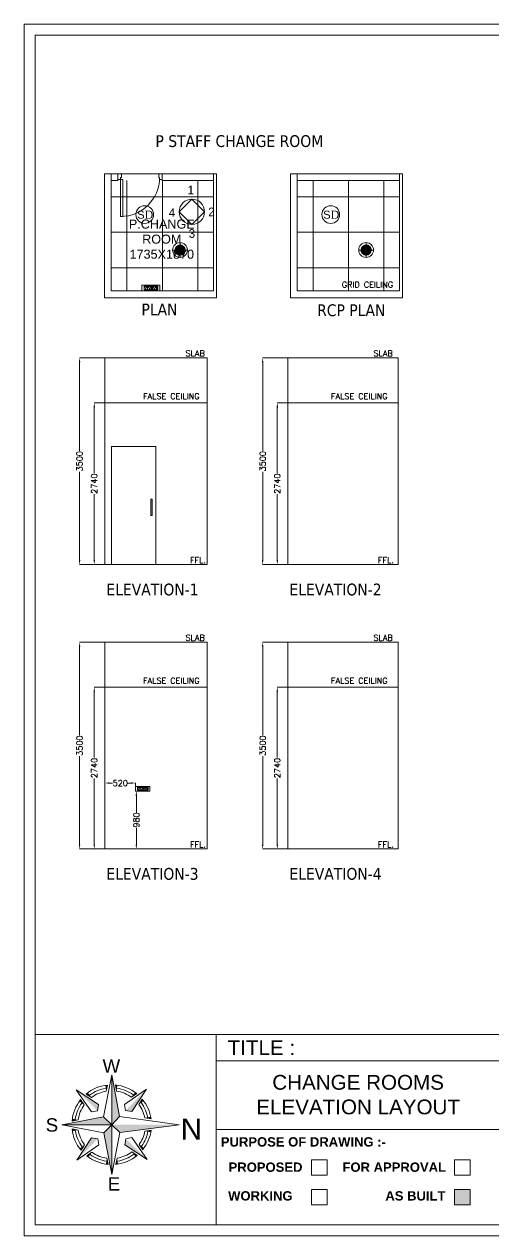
# Model space of a CAD drawing. Extents: x 3552052 to 4102982, y -707811 to -630695.
# Drawn here: x 3804105 to 3812068, y -701688 to -681170 of the extents above; entities that cross this region are included whole.
import ezdxf
from ezdxf.enums import TextEntityAlignment as Align

# ---------------------------------------------------------------- set-up
doc = ezdxf.new("R2010")
doc.units = 0
doc.header["$LTSCALE"] = 6
doc.header["$MEASUREMENT"] = 0
doc.layers.get('0').update_dxf_attribs({"linetype": 'CONTINUOUS', "lineweight": 0})
doc.layers.get('Defpoints').update_dxf_attribs({"linetype": 'CONTINUOUS', "lineweight": 0})
for name, color, linetype, lineweight in [('0.0', 8, 'CONTINUOUS', 0), ('DIM', 7, 'CONTINUOUS', 0), ('DOOR', 44, 'CONTINUOUS', 0), ('ELE-12W LED', 1, 'CONTINUOUS', 0), ('ELE-2NOS OF 6-16 RAW POWER SOCKET', 1, 'CONTINUOUS', 0), ('ELE-3NOS 6-16A POWER SOCKET', 5, 'CONTINUOUS', 0), ('ELE-4M UPS P.SB', 3, 'CONTINUOUS', 0), ('ELE-SOCKET NMBERING', 7, 'CONTINUOUS', 9), ('FA-BELOW SMOKE DERECTOR', 1, 'CONTINUOUS', 0), ('formate text', 8, 'CONTINUOUS', 0), ('MEP_HVAC_RA_DUCT', 1, 'CONTINUOUS', 0), ('MEP_HVAC_TEXT', 7, 'CONTINUOUS', 0), ('P-Wall', 36, 'CONTINUOUS', 0), ('TITLE', 7, 'CONTINUOUS', 0), ('WALL', 8, 'CONTINUOUS', 0)]:
    doc.layers.add(name, color=color, linetype=linetype, lineweight=lineweight)
doc.styles.add('Annotation', font='tahoma.ttf')
doc.styles.add('ARIAL', font='arial.ttf')
doc.styles.add('FORMATE', font='arialbd.ttf')
doc.styles.add('PDF Times New Roman', font='times.ttf')
doc.styles.add('ROMANS', font='romans.shx')
doc.styles.get("Standard").update_dxf_attribs({"font": 'SIMPLEX'})
doc.styles.add('style3', font='arialbd.ttf')
doc.dimstyles.new('AEPL1', dxfattribs={"dimtxt": 100, "dimasz": 75, "dimexe": 1.25, "dimexo": 50, "dimtad": 0, "dimdec": 0, "dimtxsty": 'ROMANS', "dimcen": 2.5, "dimclrd": 7, "dimclre": 7, "dimadec": 0, "dimazin": 0, "dimtfac": 1, "dimtdec": 0, "dimtmove": 0, "dimatfit": 3, "dimfxl": 1, "dimlwd": 0, "dimlwe": 0, "dimarcsym": 0})

# ---------------------------------------------------------------- blocks, each defined once
blk = doc.blocks.new('750')
at = {"layer": 'DOOR'}
for p, q in [((-50, 705), (-47.5, 705)), ((-35, 690), (-35, 692.5)), ((-50, 45), (-47.5, 45)), ((-35, 60), (-35, 57.5)), ((50, 45), (50, 80)), ((50, 80), (675, 80)), ((50, 45), (675, 45)), ((675, 45), (675, 80))]:
    blk.add_line(p, q, dxfattribs=at)
for points in [[(15, 690), (15, 705), (50, 705), (50, 750), (-50, 750), (-50, 705)], [(-35, 690), (15, 690)], [(15, 60), (15, 45), (50, 45), (50, 0), (-50, 0), (-50, 45)], [(-35, 60), (15, 60)]]:
    blk.add_lwpolyline(points, dxfattribs=at)
for centre, start, end in [((-35, 705), 180, 270), ((-35, 45), 90, 180)]:
    blk.add_arc(centre, 12.5, start, end, dxfattribs=at)
at = {"layer": 'DOOR', "color": 145}
blk.add_arc((15, 45), 660, 0, 90, dxfattribs=at)
blk = doc.blocks.new('543WYH')
at = {"layer": 'ELE-2NOS OF 6-16 RAW POWER SOCKET', "color": 30, "linetype": 'ByBlock', "lineweight": 0}
for p, q in [((-124, -57), (-124, -91)), ((-26, -57), (-124, -57)), ((-26, -57), (-124, -57)), ((-124, -91), (-26, -91)), ((-124, -96), (-26, -96)), ((-124, -181), (-124, -96)), ((-26, -181), (-124, -181)), ((-124, -187), (-124, -221)), ((-26, -187), (-124, -187)), ((-26, -187), (-124, -187)), ((-124, -221), (-26, -221)), ((-124, -312), (-124, -227)), ((-124, -227), (-26, -227)), ((-113, -60), (-113, -88)), ((-37, -60), (-113, -60)), ((-113, -88), (-37, -88)), ((-113, -190), (-113, -218)), ((-37, -190), (-113, -190)), ((-113, -218), (-37, -218)), ((-110, -60), (-110, -88)), ((-110, -190), (-110, -218)), ((-37, -88), (-37, -60)), ((-37, -218), (-37, -190)), ((-26, -57), (-26, -91)), ((-26, -91), (-26, -57)), ((-26, -96), (-26, -181)), ((-26, -187), (-26, -221)), ((-26, -221), (-26, -187)), ((-26, -227), (-26, -312)), ((-26, -312), (-124, -312)), ((-124, -402), (-124, -317)), ((-124, -317), (-26, -317)), ((-26, -402), (-124, -402)), ((-26, -317), (-26, -402))]:
    blk.add_line(p, q, dxfattribs=at)
blk.add_lwpolyline([(-150, 0), (-150, -459), (0, -459), (0, 0)], close=True, dxfattribs=at)
for centre, radius, start, end in [((-98, -119), 4.6, 112.6838, 345.0951), ((-98, -159), 4.6, 14.9049, 247.3162), ((-98, -249), 4.6, 112.6838, 345.0951), ((-98, -289), 4.6, 14.9049, 247.3162), ((-94, -115), 5.7, 275.2689, 182.51), ((-94, -163), 5.7, 177.49, 84.7311), ((-94, -245), 5.7, 275.2689, 182.51), ((-94, -293), 5.7, 177.49, 84.7311), ((-58, -139), 4.22, 71.4031, 288.5969), ((-58, -269), 4.22, 71.4031, 288.5969), ((-51, -139), 6.62, 217.1584, 142.8416), ((-51, -269), 6.62, 217.1584, 142.8416), ((-98, -340), 4.6, 112.6838, 345.0951), ((-98, -379), 4.6, 14.9049, 247.3162), ((-94, -335), 5.7, 275.2689, 182.51), ((-94, -384), 5.7, 177.49, 84.7311), ((-58, -360), 4.22, 71.4031, 288.5969), ((-51, -360), 6.62, 217.1584, 142.8416)]:
    blk.add_arc(centre, radius, start, end, dxfattribs=at)
blk = doc.blocks.new('18W LED')
at = {"layer": 'ELE-12W LED'}
h = blk.add_hatch(dxfattribs=at)
h.set_pattern_fill('ANSI31', color=252)
h.set_pattern_definition([(45, (-1135553.9097, 459369.4158), (-2.24506403, 2.24506403), [])])
edge = h.paths.add_edge_path()
edge.add_arc((0, 0), 85.7, 0, 360)
at = {"layer": 'ELE-12W LED', "color": 1}
for p, q in [((-126, 0), (126, 0)), ((0, -126), (0, 126))]:
    blk.add_line(p, q, dxfattribs=at)
for radius in [126, 85.7]:
    blk.add_circle((0, 0), radius, dxfattribs=at)
blk = doc.blocks.new('SMOKE DETECTOR')
at = {"layer": 'FA-BELOW SMOKE DERECTOR', "color": 7}
blk.add_circle((931029, -118294), 166, dxfattribs=at)
at = {"layer": 'FA-BELOW SMOKE DERECTOR', "insert": (930887, -118373), "char_height": 150, "attachment_point": 7, "style": 'PDF Times New Roman'}
blk.add_mtext('{\\fArial|b0|i0|c0|p34;S}D', dxfattribs=at)
blk = doc.blocks.new('*D296')
at = {"layer": 'Defpoints', "color": 0, "linetype": 'ByBlock', "transparency": 16777216}
for p in [(3805293, -687581), (3805681, -687581), (3805673, -690321)]:
    blk.add_point(p, dxfattribs=at)
at = {"layer": 'ELE-4M UPS P.SB', "color": 7, "linetype": 'ByBlock', "lineweight": 0, "transparency": 16777216}
for p, q in [((3805631, -687581), (3805292, -687581)), ((3805293, -687656), (3805293, -688775)), ((3805293, -690246), (3805293, -689128)), ((3805623, -690321), (3805292, -690321))]:
    blk.add_line(p, q, dxfattribs=at)
at = {"layer": 'ELE-4M UPS P.SB', "color": 7, "linetype": 'ByBlock', "transparency": 16777216}
for points in [[(3805281, -687656), (3805306, -687656), (3805293, -687581)], [(3805281, -690246), (3805306, -690246), (3805293, -690321)]]:
    blk.add_solid(points, dxfattribs=at)
at = {"layer": 'ELE-4M UPS P.SB', "color": 0, "linetype": 'ByBlock', "transparency": 16777216, "insert": (3805293, -688951), "char_height": 100, "attachment_point": 5, "rotation": 90, "style": 'ROMANS'}
blk.add_mtext('2740', dxfattribs=at)
blk = doc.blocks.new('*D297')
at = {"layer": 'Defpoints', "color": 0, "linetype": 'ByBlock', "transparency": 16777216}
for p in [(3805045, -686821), (3805719, -686821), (3805673, -690321)]:
    blk.add_point(p, dxfattribs=at)
at = {"layer": 'ELE-4M UPS P.SB', "color": 7, "linetype": 'ByBlock', "lineweight": 0, "transparency": 16777216}
for p, q in [((3805669, -686821), (3805044, -686821)), ((3805045, -686896), (3805045, -688395)), ((3805045, -690246), (3805045, -688748)), ((3805623, -690321), (3805044, -690321))]:
    blk.add_line(p, q, dxfattribs=at)
at = {"layer": 'ELE-4M UPS P.SB', "color": 7, "linetype": 'ByBlock', "transparency": 16777216}
for points in [[(3805032, -686896), (3805057, -686896), (3805045, -686821)], [(3805032, -690246), (3805057, -690246), (3805045, -690321)]]:
    blk.add_solid(points, dxfattribs=at)
at = {"layer": 'ELE-4M UPS P.SB', "color": 0, "linetype": 'ByBlock', "transparency": 16777216, "insert": (3805045, -688571), "char_height": 100, "attachment_point": 5, "rotation": 90, "style": 'ROMANS'}
blk.add_mtext('3500', dxfattribs=at)
blk = doc.blocks.new('*D302')
at = {"layer": 'Defpoints', "color": 0, "linetype": 'ByBlock', "transparency": 16777216}
for p in [(3808397, -687581), (3808785, -687581), (3808777, -690321)]:
    blk.add_point(p, dxfattribs=at)
at = {"layer": 'ELE-4M UPS P.SB', "color": 7, "linetype": 'ByBlock', "lineweight": 0, "transparency": 16777216}
for p, q in [((3808735, -687581), (3808396, -687581)), ((3808397, -687656), (3808397, -688775)), ((3808397, -690246), (3808397, -689128)), ((3808727, -690321), (3808396, -690321))]:
    blk.add_line(p, q, dxfattribs=at)
at = {"layer": 'ELE-4M UPS P.SB', "color": 7, "linetype": 'ByBlock', "transparency": 16777216}
for points in [[(3808385, -687656), (3808410, -687656), (3808397, -687581)], [(3808385, -690246), (3808410, -690246), (3808397, -690321)]]:
    blk.add_solid(points, dxfattribs=at)
at = {"layer": 'ELE-4M UPS P.SB', "color": 0, "linetype": 'ByBlock', "transparency": 16777216, "insert": (3808397, -688951), "char_height": 100, "attachment_point": 5, "rotation": 90, "style": 'ROMANS'}
blk.add_mtext('2740', dxfattribs=at)
blk = doc.blocks.new('*D303')
at = {"layer": 'Defpoints', "color": 0, "linetype": 'ByBlock', "transparency": 16777216}
for p in [(3808149, -686821), (3808823, -686821), (3808777, -690321)]:
    blk.add_point(p, dxfattribs=at)
at = {"layer": 'ELE-4M UPS P.SB', "color": 7, "linetype": 'ByBlock', "lineweight": 0, "transparency": 16777216}
for p, q in [((3808773, -686821), (3808147, -686821)), ((3808149, -686896), (3808149, -688395)), ((3808149, -690246), (3808149, -688748)), ((3808727, -690321), (3808147, -690321))]:
    blk.add_line(p, q, dxfattribs=at)
at = {"layer": 'ELE-4M UPS P.SB', "color": 7, "linetype": 'ByBlock', "transparency": 16777216}
for points in [[(3808136, -686896), (3808161, -686896), (3808149, -686821)], [(3808136, -690246), (3808161, -690246), (3808149, -690321)]]:
    blk.add_solid(points, dxfattribs=at)
at = {"layer": 'ELE-4M UPS P.SB', "color": 0, "linetype": 'ByBlock', "transparency": 16777216, "insert": (3808149, -688571), "char_height": 100, "attachment_point": 5, "rotation": 90, "style": 'ROMANS'}
blk.add_mtext('3500', dxfattribs=at)
blk = doc.blocks.new('*D308')
at = {"layer": 'Defpoints', "color": 0, "linetype": 'ByBlock', "transparency": 16777216}
for p in [(3805293, -692397), (3805681, -692397), (3805673, -695137)]:
    blk.add_point(p, dxfattribs=at)
at = {"layer": 'ELE-4M UPS P.SB', "color": 7, "linetype": 'ByBlock', "lineweight": 0, "transparency": 16777216}
for p, q in [((3805631, -692397), (3805292, -692397)), ((3805293, -692472), (3805293, -693591)), ((3805293, -695062), (3805293, -693944)), ((3805623, -695137), (3805292, -695137))]:
    blk.add_line(p, q, dxfattribs=at)
at = {"layer": 'ELE-4M UPS P.SB', "color": 7, "linetype": 'ByBlock', "transparency": 16777216}
for points in [[(3805281, -692472), (3805306, -692472), (3805293, -692397)], [(3805281, -695062), (3805306, -695062), (3805293, -695137)]]:
    blk.add_solid(points, dxfattribs=at)
at = {"layer": 'ELE-4M UPS P.SB', "color": 0, "linetype": 'ByBlock', "transparency": 16777216, "insert": (3805293, -693767), "char_height": 100, "attachment_point": 5, "rotation": 90, "style": 'ROMANS'}
blk.add_mtext('2740', dxfattribs=at)
blk = doc.blocks.new('*D309')
at = {"layer": 'Defpoints', "color": 0, "linetype": 'ByBlock', "transparency": 16777216}
for p in [(3805045, -691637), (3805719, -691637), (3805673, -695137)]:
    blk.add_point(p, dxfattribs=at)
at = {"layer": 'ELE-4M UPS P.SB', "color": 7, "linetype": 'ByBlock', "lineweight": 0, "transparency": 16777216}
for p, q in [((3805669, -691637), (3805044, -691637)), ((3805045, -691712), (3805045, -693211)), ((3805045, -695062), (3805045, -693564)), ((3805623, -695137), (3805044, -695137))]:
    blk.add_line(p, q, dxfattribs=at)
at = {"layer": 'ELE-4M UPS P.SB', "color": 7, "linetype": 'ByBlock', "transparency": 16777216}
for points in [[(3805032, -691712), (3805057, -691712), (3805045, -691637)], [(3805032, -695062), (3805057, -695062), (3805045, -695137)]]:
    blk.add_solid(points, dxfattribs=at)
at = {"layer": 'ELE-4M UPS P.SB', "color": 0, "linetype": 'ByBlock', "transparency": 16777216, "insert": (3805045, -693387), "char_height": 100, "attachment_point": 5, "rotation": 90, "style": 'ROMANS'}
blk.add_mtext('3500', dxfattribs=at)
blk = doc.blocks.new('*D314')
at = {"layer": 'Defpoints', "color": 0, "linetype": 'ByBlock', "transparency": 16777216}
for p in [(3808397, -692397), (3808785, -692397), (3808777, -695137)]:
    blk.add_point(p, dxfattribs=at)
at = {"layer": 'ELE-4M UPS P.SB', "color": 7, "linetype": 'ByBlock', "lineweight": 0, "transparency": 16777216}
for p, q in [((3808735, -692397), (3808396, -692397)), ((3808397, -692472), (3808397, -693591)), ((3808397, -695062), (3808397, -693944)), ((3808727, -695137), (3808396, -695137))]:
    blk.add_line(p, q, dxfattribs=at)
at = {"layer": 'ELE-4M UPS P.SB', "color": 7, "linetype": 'ByBlock', "transparency": 16777216}
for points in [[(3808385, -692472), (3808410, -692472), (3808397, -692397)], [(3808385, -695062), (3808410, -695062), (3808397, -695137)]]:
    blk.add_solid(points, dxfattribs=at)
at = {"layer": 'ELE-4M UPS P.SB', "color": 0, "linetype": 'ByBlock', "transparency": 16777216, "insert": (3808397, -693767), "char_height": 100, "attachment_point": 5, "rotation": 90, "style": 'ROMANS'}
blk.add_mtext('2740', dxfattribs=at)
blk = doc.blocks.new('*D315')
at = {"layer": 'Defpoints', "color": 0, "linetype": 'ByBlock', "transparency": 16777216}
for p in [(3808149, -691637), (3808823, -691637), (3808777, -695137)]:
    blk.add_point(p, dxfattribs=at)
at = {"layer": 'ELE-4M UPS P.SB', "color": 7, "linetype": 'ByBlock', "lineweight": 0, "transparency": 16777216}
for p, q in [((3808773, -691637), (3808147, -691637)), ((3808149, -691712), (3808149, -693211)), ((3808149, -695062), (3808149, -693564)), ((3808727, -695137), (3808147, -695137))]:
    blk.add_line(p, q, dxfattribs=at)
at = {"layer": 'ELE-4M UPS P.SB', "color": 7, "linetype": 'ByBlock', "transparency": 16777216}
for points in [[(3808136, -691712), (3808161, -691712), (3808149, -691637)], [(3808136, -695062), (3808161, -695062), (3808149, -695137)]]:
    blk.add_solid(points, dxfattribs=at)
at = {"layer": 'ELE-4M UPS P.SB', "color": 0, "linetype": 'ByBlock', "transparency": 16777216, "insert": (3808149, -693387), "char_height": 100, "attachment_point": 5, "rotation": 90, "style": 'ROMANS'}
blk.add_mtext('3500', dxfattribs=at)
blk = doc.blocks.new('*D320')
at = {"layer": 'Defpoints', "color": 0, "linetype": 'ByBlock', "transparency": 16777216}
for p in [(3806007, -694157), (3806052, -694157), (3806052, -695137)]:
    blk.add_point(p, dxfattribs=at)
at = {"layer": 'ELE-4M UPS P.SB', "color": 7, "linetype": 'ByBlock', "lineweight": 0, "transparency": 16777216}
for p, q in [((3806002, -694157), (3806006, -694157)), ((3806007, -694232), (3806007, -694518)), ((3806007, -695062), (3806007, -694777)), ((3806002, -695137), (3806006, -695137))]:
    blk.add_line(p, q, dxfattribs=at)
at = {"layer": 'ELE-4M UPS P.SB', "color": 7, "linetype": 'ByBlock', "transparency": 16777216}
for points in [[(3805994, -694232), (3806019, -694232), (3806007, -694157)], [(3805994, -695062), (3806019, -695062), (3806007, -695137)]]:
    blk.add_solid(points, dxfattribs=at)
at = {"layer": 'ELE-4M UPS P.SB', "color": 0, "linetype": 'ByBlock', "transparency": 16777216, "insert": (3806007, -694647), "char_height": 100, "attachment_point": 5, "rotation": 90, "style": 'ROMANS'}
blk.add_mtext('980', dxfattribs=at)
blk = doc.blocks.new('*D321')
at = {"layer": 'Defpoints', "color": 0, "linetype": 'ByBlock', "transparency": 16777216}
for p in [(3805474, -694021), (3805474, -694117), (3805994, -694117)]:
    blk.add_point(p, dxfattribs=at)
at = {"layer": 'ELE-4M UPS P.SB', "color": 7, "linetype": 'ByBlock', "lineweight": 0, "transparency": 16777216}
for p, q in [((3805474, -694067), (3805474, -694020)), ((3805549, -694021), (3805604, -694021)), ((3805919, -694021), (3805863, -694021)), ((3805994, -694067), (3805994, -694020))]:
    blk.add_line(p, q, dxfattribs=at)
at = {"layer": 'ELE-4M UPS P.SB', "color": 7, "linetype": 'ByBlock', "transparency": 16777216}
for points in [[(3805549, -694008), (3805549, -694033), (3805474, -694021)], [(3805919, -694008), (3805919, -694033), (3805994, -694021)]]:
    blk.add_solid(points, dxfattribs=at)
at = {"layer": 'ELE-4M UPS P.SB', "color": 0, "linetype": 'ByBlock', "transparency": 16777216, "insert": (3805734, -694021), "char_height": 100, "attachment_point": 5, "style": 'ROMANS'}
blk.add_mtext('520', dxfattribs=at)
blk = doc.blocks.new('A$C4A7C6C7E')
at = {"layer": 'TITLE', "color": 8, "lineweight": 5}
for p, q in [((-4207, 4144), (0, 26095)), ((0, 26095), (0, 0)), ((0, 0), (0, 26095)), ((4144, 4207), (0, 26095)), ((-2825, 17519), (-2234, 20757)), ((2559, 17560), (1919, 20788)), ((-6941, 10518), (-18592, 18312)), ((-10622, 6781), (-18592, 18312)), ((-14385, 10390), (-16257, 13098)), ((-10607, 14226), (-13343, 16056)), ((6781, 10622), (18312, 18592)), ((10390, 14385), (13098, 16257)), ((10518, 6941), (18312, 18592)), ((14226, 10607), (16056, 13343)), ((-7437, 7325), (-10622, 6781)), ((-7437, 7325), (-6941, 10518)), ((7325, 7437), (6781, 10622)), ((7325, 7437), (10518, 6941)), ((-4207, 4144), (-26095, 0)), ((0, 0), (-26095, 0)), ((-26095, 0), (0, 0)), ((-4144, -4207), (-26095, 0)), ((-17560, 2559), (-20788, 1919)), ((-4207, 4144), (0, 0)), ((0, 0), (-4207, 4144)), ((0, 0), (-4144, -4207)), ((-4144, -4207), (0, 0)), ((0, 0), (4144, 4207)), ((4144, 4207), (0, 0)), ((0, 0), (4207, -4144)), ((4207, -4144), (0, 0)), ((0, 0), (0, -26095)), ((0, -26095), (0, 0)), ((17394, 3514), (20646, 3095)), ((17394, 3514), (20646, 3095)), ((-17519, -2825), (-20757, -2234)), ((-4144, -4207), (0, -26095)), ((4207, -4144), (0, -26095)), ((17433, -3312), (20680, -2857)), ((17433, -3312), (20680, -2857)), ((17434, -3310), (20680, -2857)), ((-10518, -6941), (-18312, -18592)), ((-6781, -10622), (-18312, -18592)), ((-14226, -10607), (-16056, -13343)), ((-7325, -7437), (-10518, -6941)), ((-7325, -7437), (-6781, -10622)), ((7437, -7325), (6941, -10518)), ((6941, -10518), (18592, -18312)), ((7437, -7325), (10622, -6781)), ((10622, -6781), (18592, -18312)), ((14385, -10390), (16257, -13098)), ((-10390, -14385), (-13098, -16257)), ((-2559, -17560), (-1919, -20788)), ((2825, -17519), (2234, -20757)), ((10607, -14226), (13343, -16056))]:
    blk.add_line(p, q, dxfattribs=at)
at = {"layer": 'TITLE', "color": 5}
for p in [(4144, 4207), (4207, -4144)]:
    blk.add_line(p, (35289, 0), dxfattribs=at)
at = {"layer": 'TITLE', "color": 8, "lineweight": 5}
for radius, start, end in [(20877, 96.142689, 129.726248), (19311, 99.161205, 126.707732), (20877, 51.142689, 84.726248), (19311, 54.161205, 81.707732), (20877, 141.142689, 174.726248), (17745, 99.161205, 126.707732), (17745, 54.161205, 81.707732), (20877, 8.526917, 39.726248), (19311, 144.161205, 171.707732), (17745, 144.161205, 171.707732), (17745, 11.421813, 36.707732), (19311, 9.85136, 36.707732), (20877, 186.142689, 219.726248), (19311, 189.161205, 216.707732), (17745, 189.161205, 216.707732), (17745, 324.161205, 349.248684), (19311, 324.161205, 350.81434), (20877, 321.142689, 352.134802), (20877, 231.142689, 264.726248), (19311, 234.161205, 261.707732), (17745, 234.161205, 261.707732), (20877, 276.142689, 309.726248), (17745, 279.161205, 306.707732), (19311, 279.161205, 306.707732)]:
    blk.add_arc((0, 0), radius, start, end, dxfattribs=at)
for points in [[(0, 26095), (4144, 4207), (0, 0)], [(-3324, 20610), (-2234, 20757), (-2825, 17519)], [(3011, 20658), (1919, 20788), (2559, 17560)], [(-18592, 18312), (-6941, 10518), (-7437, 7325)], [(-16257, 13098), (-16924, 12223), (-14385, 10390)], [(-13343, 16056), (-12479, 16737), (-10607, 14226)], [(18312, 18592), (10518, 6941), (7325, 7437)], [(13098, 16257), (12223, 16924), (10390, 14385)], [(16056, 13343), (16737, 12479), (14226, 10607)], [(-26095, 0), (-4207, 4144), (0, 0)], [(-20658, 3011), (-20788, 1919), (-17560, 2559)], [(0, -26095), (-4144, -4207), (0, 0)], [(20646, 3095), (20457, 4167), (17394, 3514)], [(-20610, -3324), (-20757, -2234), (-17519, -2825)], [(20680, -2857), (20503, -3930), (17433, -3312)], [(-18312, -18592), (-10518, -6941), (-7325, -7437)], [(-16056, -13343), (-16737, -12479), (-14226, -10607)], [(18592, -18312), (6941, -10518), (7437, -7325)], [(16257, -13098), (16924, -12223), (14385, -10390)], [(-13098, -16257), (-12223, -16924), (-10390, -14385)], [(-3011, -20658), (-1919, -20788), (-2559, -17560)], [(3324, -20610), (2234, -20757), (2825, -17519)], [(13343, -16056), (12479, -16737), (10607, -14226)]]:
    blk.add_solid(points, dxfattribs=at)
at = {"layer": 'TITLE', "color": 5}
blk.add_solid([(35289, 0), (4207, -4144), (0, 0)], dxfattribs=at)

msp = doc.modelspace()

# ---------------------------------------------------------------- hatches: boundary and pattern name
at = {"linetype": 'Continuous', "ltscale": 0.1}
h = msp.add_hatch(color=254, dxfattribs=at)
h.dxf.hatch_style = 1
h.paths.add_polyline_path([(3806252.8, -689487), (3806277.3, -689487), (3806277.3, -689211.4), (3806252.8, -689211.4)])
at = {"layer": 'MEP_HVAC_TEXT', "linetype": 'ByBlock'}
h = msp.add_hatch(color=1, dxfattribs=at)
h.dxf.hatch_style = 1
h.paths.add_polyline_path([(3811401.1, -700902.1), (3811401.1, -701162.6), (3811666.8, -701162.6), (3811666.8, -700902.1)])

# ---------------------------------------------------------------- linework, layer by layer
for p in [(3824470.5, -698278.5), (3804292.3, -701501.4)]:
    msp.add_line(p, (3804292.3, -698278.5))
for points in [[(3824657.3, -681169.6), (3824657.3, -701688.1), (3804105.5, -701688.1), (3804105.5, -681169.6)], [(3824470.5, -681356.4), (3824470.5, -701501.4), (3804292.3, -701501.4), (3804292.3, -681356.4)], [(3806949.6, -684132.3), (3806735.2, -684346.8), (3806949.6, -684561.2), (3807164, -684346.8), (3806949.6, -684132.3)]]:
    msp.add_lwpolyline(points, close=True)
at = {"color": 5, "linetype": 'Continuous', "ltscale": 0.1}
msp.add_lwpolyline([(3806252.8, -689487), (3806277.3, -689487), (3806277.3, -689211.4), (3806252.8, -689211.4)], close=True, dxfattribs=at)
msp.add_circle((3806949.6, -684346.8), 214.4)
at = {"layer": '0.0', "color": 7, "lineweight": 15, "elevation": -100}
for points in [[(3808975.8, -700399.6), (3809241.5, -700399.6), (3809241.5, -700660.1), (3808975.8, -700660.1)], [(3811401.1, -700399.6), (3811666.8, -700399.6), (3811666.8, -700660.1), (3811401.1, -700660.1)], [(3808975.8, -700902.1), (3809241.5, -700902.1), (3809241.5, -701162.6), (3808975.8, -701162.6)], [(3811401.1, -700902.1), (3811666.8, -700902.1), (3811666.8, -701162.6), (3811401.1, -701162.6)]]:
    msp.add_lwpolyline(points, close=True, dxfattribs=at)
at = {"layer": 'ELE-4M UPS P.SB', "color": 8, "linetype": 'ByBlock'}
for p, q in [((3805848, -685686), (3805848, -683816)), ((3806448, -685686), (3806448, -683816)), ((3807048, -685686), (3807048, -683816)), ((3809003, -685686), (3809003, -683816)), ((3809603, -685686), (3809603, -683816)), ((3810203, -685686), (3810203, -683816)), ((3805580.5, -684093.5), (3807315.5, -684093.5)), ((3808735.5, -684093.5), (3810470.5, -684093.5)), ((3805580.5, -684693.5), (3807315.5, -684693.5)), ((3808735.5, -684693.5), (3810470.5, -684693.5)), ((3805580.5, -685293.5), (3807315.5, -685293.5)), ((3808735.5, -685293.5), (3810470.5, -685293.5))]:
    msp.add_line(p, q, dxfattribs=at)
for points in [[(3805580.5, -683701), (3807315.5, -683701), (3807315.5, -685686), (3805580.5, -685686)], [(3808735.5, -683701), (3810470.5, -683701), (3810470.5, -685686), (3808735.5, -685686)]]:
    msp.add_lwpolyline(points, close=True, dxfattribs=at)
at = {"layer": 'MEP_HVAC_RA_DUCT', "color": 8, "linetype": 'ByBlock'}
for p, q in [((3805473.5, -686821.4), (3805473.5, -690321.4)), ((3807208.5, -686821.4), (3807208.5, -690321.4)), ((3808577.3, -686821.4), (3808577.3, -690321.4)), ((3810447.3, -686821.4), (3810447.3, -690321.4)), ((3805473.5, -691637.4), (3805473.5, -695137.4)), ((3807208.5, -691637.4), (3807208.5, -695137.4)), ((3808577.3, -691637.4), (3808577.3, -695137.4)), ((3810447.3, -691637.4), (3810447.3, -695137.4))]:
    msp.add_line(p, q, dxfattribs=at)
for points in [[(3807208.5, -686821.4), (3805473.5, -686821.4)], [(3810447.3, -686821.4), (3808577.3, -686821.4)], [(3807208.5, -687581.4), (3805473.5, -687581.4)], [(3810447.3, -687581.4), (3808577.3, -687581.4)], [(3807208.5, -690321.4), (3805473.5, -690321.4)], [(3810447.3, -690321.4), (3808577.3, -690321.4)], [(3807208.5, -691637.4), (3805473.5, -691637.4)], [(3810447.3, -691637.4), (3808577.3, -691637.4)], [(3807208.5, -692397.4), (3805473.5, -692397.4)], [(3810447.3, -692397.4), (3808577.3, -692397.4)], [(3807208.5, -695137.4), (3805473.5, -695137.4)], [(3810447.3, -695137.4), (3808577.3, -695137.4)]]:
    msp.add_lwpolyline(points, dxfattribs=at)
at = {"layer": 'MEP_HVAC_RA_DUCT', "color": 5, "linetype": 'ByBlock'}
msp.add_lwpolyline([(3805588.5, -690321.4), (3806338.5, -690321.4), (3806338.5, -688321.9), (3805588.5, -688321.9)], close=True, dxfattribs=at)
at = {"layer": 'MEP_HVAC_TEXT', "linetype": 'ByBlock'}
for p, q in [((3807359.7, -698278.5), (3807359.7, -701501.4)), ((3815074.7, -698722.7), (3807359.7, -698722.7)), ((3815074.7, -699889.6), (3807359.7, -699889.6))]:
    msp.add_line(p, q, dxfattribs=at)
at = {"layer": 'P-Wall', "color": 8, "lineweight": 0}
for p, q in [((3807315.5, -683816), (3807315.5, -685686)), ((3807365.5, -683701), (3807365.5, -685686)), ((3810470.5, -683816), (3810470.5, -685686)), ((3810520.5, -683701), (3810520.5, -685686)), ((3807365.5, -685801), (3807365.5, -685665.7)), ((3810520.5, -685801), (3810520.5, -685665.7)), ((3805465.5, -685801), (3807365.5, -685801)), ((3808620.5, -685801), (3810520.5, -685801))]:
    msp.add_line(p, q, dxfattribs=at)
at = {"layer": 'WALL', "color": 8, "linetype": 'ByBlock'}
for p, q in [((3805465.5, -685801), (3805465.5, -683701)), ((3805695.5, -683701), (3805465.5, -683701)), ((3805580.5, -685686), (3805580.5, -683816)), ((3805695.5, -683816), (3805580.5, -683816)), ((3805695.5, -683816), (3805695.5, -683701)), ((3807365.5, -683701), (3806445.5, -683701)), ((3806445.5, -683816), (3806445.5, -683701)), ((3807315.5, -683816), (3806445.5, -683816)), ((3808620.5, -685801), (3808620.5, -683701)), ((3808850.5, -683701), (3808620.5, -683701)), ((3808735.5, -685686), (3808735.5, -683816)), ((3809603, -683816), (3808735.5, -683816)), ((3810520.5, -683701), (3809600.5, -683701)), ((3810470.5, -683816), (3809600.5, -683816))]:
    msp.add_line(p, q, dxfattribs=at)

# ---------------------------------------------------------------- block references
at = {"layer": 'DOOR', "color": 8, "rotation": 270}
msp.add_blockref('750', (3805695.5, -683751), dxfattribs=at)
at = {"layer": 'ELE-12W LED', "color": 6, "xscale": -1}
for p in [(3806748, -684993.5), (3809903, -684993.5)]:
    msp.add_blockref('18W LED', p, dxfattribs=at)
at = {"layer": 'ELE-3NOS 6-16A POWER SOCKET', "color": 254, "linetype": 'ByBlock', "true_color": 0xdebad0, "rotation": 270}
for p, xscale, yscale, zscale in [((3806406.6, -685686), 0.6666666666666666, 0.6666666666666666, 0.6666666666666666), ((3806238.4, -694157.4), 0.5333333333333333, 0.5333333333333333, 0.5333333333333333)]:
    msp.add_blockref('543WYH', p, dxfattribs=dict(at, xscale=xscale, yscale=yscale, zscale=zscale))
at = {"layer": 'FA-BELOW SMOKE DERECTOR', "color": 6, "xscale": 0.9035551315104862, "yscale": 0.9035551315104862, "zscale": 0.9035551315104862}
for p in [(2964912.2, -577508.4), (2968067.2, -577508.4)]:
    msp.add_blockref('SMOKE DETECTOR', p, dxfattribs=at)
at = {"layer": 'TITLE', "linetype": 'Continuous', "extrusion": (1.31196e-09, -7.57547e-09, 1), "xscale": 0.03235129532987182, "yscale": 0.03235129532987182, "zscale": 0.03235129532987182}
msp.add_blockref('A$C4A7C6C7E', (3805588.7, -699806.8, 0), dxfattribs=at)

# ---------------------------------------------------------------- texts
at = {"char_height": 200, "attachment_point": 3, "style": 'Annotation'}
for s, insert, width in [('\\pxql;P STAFF CHANGE ROOM', (3810412.7, -683048.6), 4081.998), ('\\pxql;PLAN', (3808791.2, -685899.9), 2697.906), ('\\pxql;RCP PLAN', (3811770.5, -685913.3), 2697.906), ('\\pxql;ELEVATION-1', (3808196.7, -690642.9), 2697.906), ('\\pxql;ELEVATION-2', (3811300.5, -690642.9), 2697.906), ('\\pxql;ELEVATION-3', (3808196.7, -695458.9), 2697.906), ('\\pxql;ELEVATION-4', (3811300.5, -695458.9), 2697.906)]:
    msp.add_mtext(s, dxfattribs=dict(at, insert=insert, width=width))
at = {"ltscale": 0.1, "char_height": 136.805, "width": 184.566, "attachment_point": 5, "rotation": 0.1103}
for s, insert in [('\\pxqc;{\\F.shx.shx;\\H1.0669x;1}', (3806930.3, -683976.3)), ('\\pxqc;{\\F.shx.shx.shx.shx;\\H1.0669x;4}', (3806611.8, -684358.2)), ('\\pxqc;{\\F.shx.shx.shx;\\H1.0669x;2}', (3807280.7, -684348.4)), ('\\pxqc;{\\F.shx.shx.shx.shx;\\H1.0669x;3}', (3806949, -684714.8))]:
    msp.add_mtext(s, dxfattribs=dict(at, insert=insert))
at = {"layer": 'DIM', "color": 8, "insert": (3806438.3, -684810.2), "char_height": 153, "width": 1198.956, "attachment_point": 5, "style": 'ARIAL'}
msp.add_mtext('P.CHANGE\\PROOM\\P1735X1870', dxfattribs=at)
at = {"layer": 'ELE-SOCKET NMBERING', "color": 0, "char_height": 100.004, "width": 2358.602, "attachment_point": 1, "style": 'Annotation'}
for s, insert in [('{\\Fromans|c0;GRID CEILING }', (3809490.6, -685530)), ('{\\Fromans|c0;SLAB}', (3806841.3, -686694)), ('{\\Fromans|c0;SLAB}', (3810028.4, -686694)), ('{\\Fromans|c0;FALSE CEILING }', (3806120, -687421.3)), ('{\\Fromans|c0;FALSE CEILING }', (3809307, -687421.3)), ('{\\Fromans|c0;FFL.}', (3806916.7, -690196.4)), ('{\\Fromans|c0;FFL.}', (3810103.8, -690196.4)), ('{\\Fromans|c0;SLAB}', (3806841.3, -691510)), ('{\\Fromans|c0;SLAB}', (3810028.4, -691510)), ('{\\Fromans|c0;FALSE CEILING }', (3806120, -692237.3)), ('{\\Fromans|c0;FALSE CEILING }', (3809307, -692237.3)), ('{\\Fromans|c0;FFL.}', (3806916.7, -695012.4)), ('{\\Fromans|c0;FFL.}', (3810103.8, -695012.4))]:
    msp.add_mtext(s, dxfattribs=dict(at, insert=insert))
at = {"layer": 'formate text', "color": 7, "lineweight": 15, "ltscale": 100, "style": 'style3'}
msp.add_text('PURPOSE OF DRAWING :-', height=158.21, dxfattribs=at).set_placement((3807439.4, -700177.4, -100))
at = {"layer": 'formate text', "color": 7, "lineweight": 15, "style": 'FORMATE'}
for s, p in [('PROPOSED ', (3808885.2, -700605.2, -100)), ('FOR APPROVAL', (3811257.9, -700605.2, -100)), ('WORKING', (3808655.8, -701091.3, -100)), ('AS BUILT', (3811248.2, -701091.3, -100))]:
    msp.add_text(s, height=158.21, dxfattribs=at).set_placement(p, align=Align.RIGHT)
at = {"layer": 'TITLE', "color": 7, "style": 'ARIAL'}
for s, height, p in [('TITLE :', 250, (3807554.8, -698627.5)), ('W', 226.5, (3805434.2, -698925.1, 0)), ('S', 226.5, (3804470, -699924.7, 0)), ('E', 226.5, (3805523.2, -700923.2, 0))]:
    msp.add_text(s, height=height, dxfattribs=at).set_placement(p)
at = {"layer": 'TITLE', "color": 5, "style": 'ARIAL'}
msp.add_text('N', height=357.2, rotation=180, dxfattribs=at).set_placement((3807119.3, -699702.2, 0))
at = {"layer": 'TITLE', "color": 7, "insert": (3807520.8, -698964.2), "char_height": 250, "attachment_point": 1, "style": 'ARIAL'}
msp.add_mtext_dynamic_manual_height_columns('\\pxqc;CHANGE ROOMS ELEVATION LAYOUT', width=4493.629, gutter_width=10, heights=[0], dxfattribs=at)

# ---------------------------------------------------------------- dimensions: what is measured, and where the dimension line sits
at = {"layer": 'ELE-4M UPS P.SB', "color": 0, "linetype": 'ByBlock'}
for base, p1, p2, picture, middle in [((3805044.8, -686821.4), (3805672.9, -690321.4), (3805719.4, -686821.4), '*D297', (3805044.8, -688571.4)), ((3808148.6, -686821.4), (3808776.8, -690321.4), (3808823.2, -686821.4), '*D303', (3808148.6, -688571.4)), ((3805293.3, -687581.4), (3805672.9, -690321.4), (3805681, -687581.4), '*D296', (3805293.3, -688951.4)), ((3808397.1, -687581.4), (3808776.8, -690321.4), (3808784.8, -687581.4), '*D302', (3808397.1, -688951.4)), ((3805044.8, -691637.4), (3805672.9, -695137.4), (3805719.4, -691637.4), '*D309', (3805044.8, -693387.4)), ((3808148.6, -691637.4), (3808776.8, -695137.4), (3808823.2, -691637.4), '*D315', (3808148.6, -693387.4)), ((3805293.3, -692397.4), (3805672.9, -695137.4), (3805681, -692397.4), '*D308', (3805293.3, -693767.4)), ((3808397.1, -692397.4), (3808776.8, -695137.4), (3808784.8, -692397.4), '*D314', (3808397.1, -693767.4))]:
    dim = msp.add_linear_dim(base=base, p1=p1, p2=p2, angle=90, dimstyle='AEPL1', dxfattribs=at)
    dim.commit()
    dim.dimension.update_dxf_attribs({"geometry": picture, "text_midpoint": middle, "dimtype": 160})
dim = msp.add_linear_dim(base=(3805473.5, -694020.8), p1=(3805993.5, -694117.4), p2=(3805473.5, -694117.4), dimstyle='AEPL1', dxfattribs=at)
dim.commit()
dim.dimension.update_dxf_attribs({"geometry": '*D321', "text_midpoint": (3805733.5, -694020.8)})
dim = msp.add_linear_dim(base=(3806006.8, -694157.4), p1=(3806051.9, -695137.4), p2=(3806051.9, -694157.4), angle=90, dimstyle='AEPL1', dxfattribs=at)
dim.commit()
dim.dimension.update_dxf_attribs({"geometry": '*D320', "text_midpoint": (3806006.8, -694647.4)})

doc.saveas('drawing.dxf')
